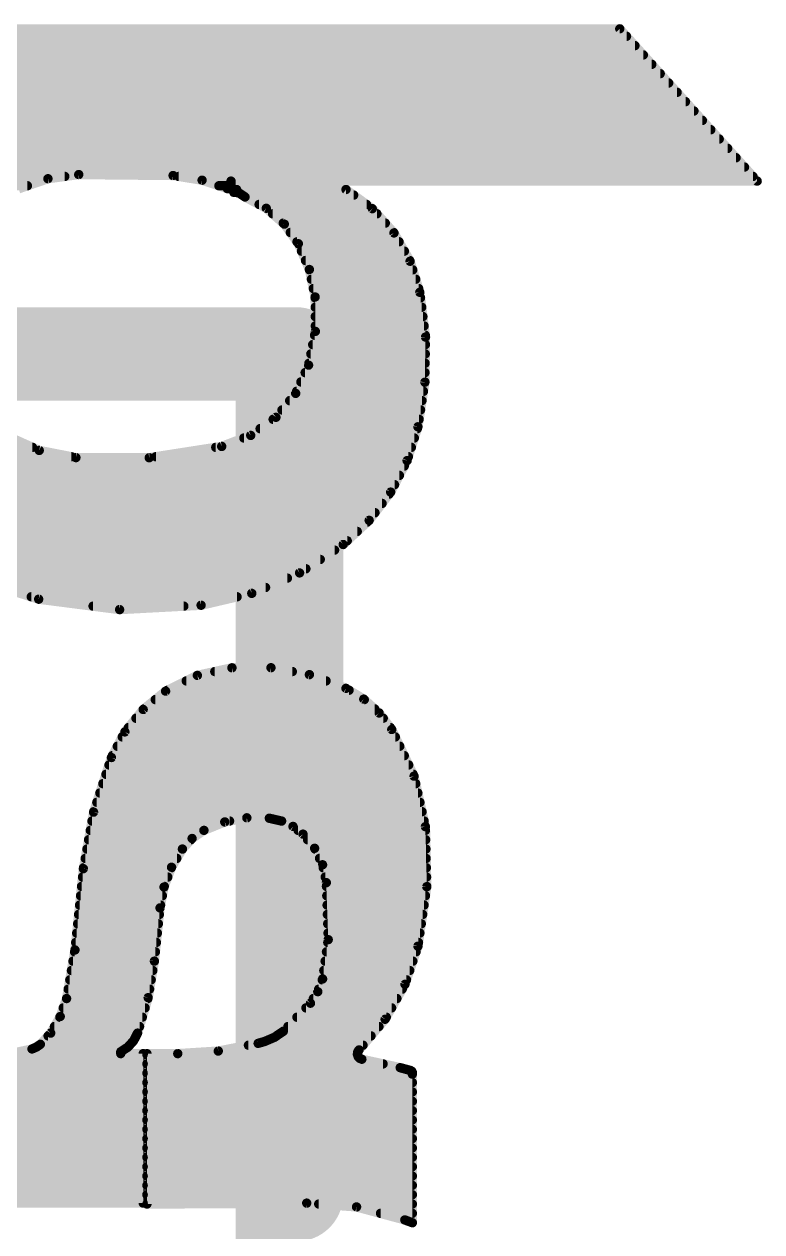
# Model space of a CAD drawing. Extents: x -36 to 72, y -18 to 26.
# Drawn here: x 10.69 to 12.695, y 16.917 to 20.201 of the extents above; entities that cross this region are included whole.
import ezdxf

# ---------------------------------------------------------------- set-up
doc = ezdxf.new("R2010")
doc.units = 0
for name, color, linetype in [('21', 41, 'CONTINUOUS'), ('22', 40, 'CONTINUOUS'), ('51', 53, 'CONTINUOUS')]:
    doc.layers.add(name, color=color, linetype=linetype)

msp = doc.modelspace()

# ---------------------------------------------------------------- linework, layer by layer
at = {"layer": '21', "const_width": 0.254}
for points in [[(9.652, 19.304), (11.43, 19.304)], [(11.43, 19.304), (11.43, 17.018)]]:
    msp.add_lwpolyline(points, dxfattribs=at)
at = {"layer": '21', "const_width": 0.127}
for points in [[(11.4935, 19.304, 1), (11.3665, 19.304)], [(11.43, 19.2405, 1), (11.43, 19.3675)], [(11.3665, 17.018, 1), (11.4935, 17.018)]]:
    msp.add_lwpolyline(points, format="xyb", dxfattribs=at)
at = {"layer": '22', "const_width": 0.0254}
for points in [[(12.3088, 20.1879), (10.2514, 20.1879)], [(12.6822, 19.7739), (12.3088, 20.1879)], [(10.2476, 20.1676), (12.3271, 20.1676)], [(10.2379, 20.1168), (12.3729, 20.1168)], [(10.2427, 20.1422), (12.35, 20.1422)], [(10.2331, 20.0914), (12.3958, 20.0914)], [(10.2283, 20.066), (12.4187, 20.066)], [(10.2235, 20.0406), (12.4417, 20.0406)], [(10.2139, 19.9898), (12.4875, 19.9898)], [(10.2187, 20.0152), (12.4646, 20.0152)], [(10.2091, 19.9644), (12.5104, 19.9644)], [(10.2043, 19.939), (12.5333, 19.939)], [(10.1946, 19.8882), (12.5791, 19.8882)], [(10.1995, 19.9136), (12.5562, 19.9136)], [(10.1898, 19.8628), (12.602, 19.8628)], [(10.185, 19.8374), (12.6249, 19.8374)], [(10.1802, 19.812), (12.6478, 19.812)], [(10.7546, 19.7804), (10.8382, 19.7917)], [(10.8382, 19.7917), (11.0947, 19.7891)], [(11.0947, 19.7891), (11.1735, 19.7764)], [(10.3577, 19.7612), (10.6987, 19.7612)], [(10.3858, 19.7866), (10.8004, 19.7866)], [(10.6748, 19.753), (10.7546, 19.7804)], [(11.1102, 19.7866), (12.6707, 19.7866)], [(11.1735, 19.7764), (11.242, 19.7536)], [(11.2192, 19.7612), (11.2522, 19.7612)], [(11.2492, 19.7545), (11.2516, 19.7575)], [(11.2516, 19.7575), (11.2522, 19.7612)], [(11.2522, 19.7612), (11.2522, 19.7739)], [(11.2522, 19.7739), (12.6822, 19.7739)], [(11.242, 19.7536), (11.2457, 19.7531)], [(11.2457, 19.7531), (11.2492, 19.7545)], [(11.2674, 19.751), (11.2598, 19.7434)], [(11.2598, 19.7434), (11.2649, 19.7434)], [(11.2649, 19.7434), (11.2746, 19.7414)], [(11.5646, 19.751), (11.2674, 19.751)], [(11.2746, 19.7414), (11.2827, 19.7358)], [(11.2827, 19.7358), (11.2903, 19.7307)], [(11.2827, 19.7358), (11.5855, 19.7358)], [(11.2903, 19.7307), (11.348, 19.7)], [(11.6362, 19.699), (11.5646, 19.751)], [(11.3285, 19.7104), (11.6205, 19.7104)], [(11.348, 19.7), (11.3972, 19.6569)], [(11.6952, 19.633), (11.6362, 19.699)], [(11.3652, 19.685), (11.6487, 19.685)], [(11.3941, 19.6596), (11.6714, 19.6596)], [(11.3972, 19.6569), (11.4351, 19.6037)], [(11.4134, 19.6342), (11.6941, 19.6342)], [(11.7389, 19.5561), (11.6952, 19.633)], [(11.4315, 19.6088), (11.7089, 19.6088)], [(11.4351, 19.6037), (11.4651, 19.5336)], [(11.4438, 19.5834), (11.7233, 19.5834)], [(11.4547, 19.558), (11.7378, 19.558)], [(11.4651, 19.5336), (11.4808, 19.4589)], [(11.4653, 19.5326), (11.7462, 19.5326)], [(11.7653, 19.4716), (11.7389, 19.5561)], [(11.4707, 19.5072), (11.7542, 19.5072)], [(11.476, 19.4818), (11.7621, 19.4818)], [(11.7808, 19.3499), (11.7653, 19.4716)], [(11.4808, 19.4589), (11.4814, 19.3653)], [(11.4808, 19.4564), (11.7672, 19.4564)], [(11.481, 19.431), (11.7705, 19.431)], [(11.4811, 19.4056), (11.7737, 19.4056)], [(11.4814, 19.3653), (11.463, 19.2735)], [(11.4813, 19.3802), (11.777, 19.3802)], [(11.4742, 19.3294), (11.7805, 19.3294)], [(11.4793, 19.3548), (11.7802, 19.3548)], [(11.7791, 19.2272), (11.7808, 19.3499)], [(11.4691, 19.304), (11.7802, 19.304)], [(11.463, 19.2735), (11.4279, 19.1968)], [(11.464, 19.2786), (11.7798, 19.2786)], [(11.4537, 19.2532), (11.7795, 19.2532)], [(11.4279, 19.1968), (11.3742, 19.1316)], [(11.4305, 19.2024), (11.7752, 19.2024)], [(11.4421, 19.2278), (11.7791, 19.2278)], [(11.7602, 19.1059), (11.7791, 19.2272)], [(11.4116, 19.177), (11.7713, 19.177)], [(11.3742, 19.1316), (11.3057, 19.0825)], [(11.3907, 19.1516), (11.7673, 19.1516)], [(11.3313, 19.1008), (11.7586, 19.1008)], [(11.3667, 19.1262), (11.7634, 19.1262)], [(11.7307, 19.014), (11.7602, 19.1059)], [(10.731, 19.0416), (10.6384, 19.0832)], [(11.3057, 19.0825), (11.2268, 19.0525)], [(11.2871, 19.0754), (11.7504, 19.0754)], [(10.1918, 19.05), (10.7124, 19.05)], [(10.8306, 19.0221), (10.731, 19.0416)], [(11.2268, 19.0525), (11.0299, 19.0218)], [(11.2108, 19.05), (11.7423, 19.05)], [(10.2017, 19.0246), (10.8179, 19.0246)], [(11.0299, 19.0218), (10.8306, 19.0221)], [(11.048, 19.0246), (11.7342, 19.0246)], [(11.6861, 18.9284), (11.7307, 19.014)], [(10.2148, 18.9992), (11.723, 18.9992)], [(10.23, 18.9738), (11.7098, 18.9738)], [(10.2453, 18.9484), (11.6966, 18.9484)], [(10.2607, 18.923), (11.682, 18.923)], [(11.6277, 18.8516), (11.6861, 18.9284)], [(10.2808, 18.8976), (11.6627, 18.8976)], [(10.3009, 18.8722), (11.6434, 18.8722)], [(10.3211, 18.8468), (11.6225, 18.8468)], [(11.557, 18.7858), (11.6277, 18.8516)], [(10.3479, 18.8214), (11.5952, 18.8214)], [(10.3765, 18.796), (11.568, 18.796)], [(10.4051, 18.7706), (11.5337, 18.7706)], [(11.4386, 18.7086), (11.557, 18.7858)], [(10.4453, 18.7452), (11.4947, 18.7452)], [(10.4908, 18.7198), (11.4557, 18.7198)], [(10.5181, 18.7046), (10.7294, 18.6372)], [(11.3086, 18.653), (11.4386, 18.7086)], [(10.5501, 18.6944), (11.4054, 18.6944)], [(10.6297, 18.669), (11.346, 18.669)], [(10.7093, 18.6436), (11.2685, 18.6436)], [(11.1709, 18.6207), (11.3086, 18.653)], [(10.7294, 18.6372), (10.9494, 18.6089)], [(10.8772, 18.6182), (11.1239, 18.6182)], [(10.9494, 18.6089), (11.1709, 18.6207)], [(11.1606, 18.43), (11.2547, 18.4506)], [(11.2547, 18.4506), (11.3608, 18.4509)], [(11.3608, 18.4509), (11.4653, 18.432)], [(11.0744, 18.3871), (11.1606, 18.43)], [(11.1305, 18.415), (11.5105, 18.415)], [(11.2081, 18.4404), (11.4187, 18.4404)], [(11.4653, 18.432), (11.5646, 18.3947)], [(11.0135, 18.3373), (11.0744, 18.3871)], [(11.0794, 18.3896), (11.573, 18.3896)], [(11.5646, 18.3947), (11.6129, 18.3655)], [(11.0464, 18.3642), (11.6143, 18.3642)], [(11.6129, 18.3655), (11.6549, 18.3278)], [(10.9637, 18.2764), (11.0135, 18.3373)], [(10.9939, 18.3134), (11.6659, 18.3134)], [(11.0153, 18.3388), (11.6426, 18.3388)], [(11.6549, 18.3278), (11.6891, 18.2829)], [(10.9732, 18.288), (11.6852, 18.288)], [(11.6891, 18.2829), (11.7497, 18.156)], [(10.9271, 18.2067), (10.9637, 18.2764)], [(10.9565, 18.2626), (11.6988, 18.2626)], [(10.9298, 18.2118), (11.723, 18.2118)], [(10.9431, 18.2372), (11.7109, 18.2372)], [(10.8787, 18.0582), (10.9271, 18.2067)], [(10.9205, 18.1864), (11.7352, 18.1864)], [(10.9122, 18.161), (11.7473, 18.161)], [(11.7497, 18.156), (11.7805, 18.0188)], [(10.9039, 18.1356), (11.7542, 18.1356)], [(10.8874, 18.0848), (11.7657, 18.0848)], [(10.8956, 18.1102), (11.76, 18.1102)], [(10.8509, 17.9045), (10.8787, 18.0582)], [(10.8791, 18.0594), (11.7714, 18.0594)], [(10.8743, 18.034), (11.2482, 18.034)], [(11.2351, 18.0316), (11.1785, 18.0086)], [(11.2952, 18.0427), (11.2351, 18.0316)], [(11.3563, 18.0416), (11.2952, 18.0427)], [(11.3897, 18.0339), (11.3563, 18.0416)], [(11.3892, 18.034), (11.7771, 18.034)], [(11.4206, 18.0193), (11.3897, 18.0339)], [(11.4478, 17.9984), (11.4206, 18.0193)], [(11.7805, 18.0188), (11.7843, 17.8553)], [(10.8651, 17.9832), (11.1433, 17.9832)], [(10.8697, 18.0086), (11.1785, 18.0086)], [(11.1464, 17.9866), (11.1201, 17.9578)], [(11.1785, 18.0086), (11.1464, 17.9866)], [(11.4345, 18.0086), (11.7807, 18.0086)], [(11.4794, 17.96), (11.4478, 17.9984)], [(11.4603, 17.9832), (11.7813, 17.9832)], [(10.8605, 17.9578), (11.1201, 17.9578)], [(11.1201, 17.9578), (11.0905, 17.9083)], [(11.501, 17.9151), (11.4794, 17.96)], [(11.4805, 17.9578), (11.7819, 17.9578)], [(10.8559, 17.9324), (11.1049, 17.9324)], [(11.4927, 17.9324), (11.7825, 17.9324)], [(10.828, 17.6835), (10.8509, 17.9045)], [(10.8514, 17.907), (11.09, 17.907)], [(11.0905, 17.9083), (11.07, 17.8544)], [(11.5113, 17.8664), (11.501, 17.9151)], [(11.5027, 17.907), (11.7831, 17.907)], [(10.8459, 17.8562), (11.0707, 17.8562)], [(10.8485, 17.8816), (11.0804, 17.8816)], [(11.07, 17.8544), (11.0592, 17.7978)], [(11.5081, 17.8816), (11.7837, 17.8816)], [(11.5164, 17.7114), (11.5113, 17.8664)], [(11.5116, 17.8562), (11.7843, 17.8562)], [(11.7843, 17.8553), (11.7602, 17.6936)], [(10.8433, 17.8308), (11.0655, 17.8308)], [(11.5125, 17.8308), (11.7807, 17.8308)], [(10.8406, 17.8054), (11.0607, 17.8054)], [(11.0592, 17.7978), (11.0439, 17.653)], [(11.5133, 17.8054), (11.7769, 17.8054)], [(10.8354, 17.7546), (11.0546, 17.7546)], [(10.838, 17.78), (11.0573, 17.78)], [(11.5141, 17.78), (11.7731, 17.78)], [(11.515, 17.7546), (11.7693, 17.7546)], [(10.8327, 17.7292), (11.052, 17.7292)], [(11.5158, 17.7292), (11.7655, 17.7292)], [(10.8301, 17.7038), (11.0493, 17.7038)], [(11.5011, 17.6047), (11.5164, 17.7114)], [(11.5153, 17.7038), (11.7617, 17.7038)], [(11.7602, 17.6936), (11.725, 17.5901)], [(10.8052, 17.5514), (10.828, 17.6835)], [(10.8271, 17.6784), (11.0466, 17.6784)], [(11.5117, 17.6784), (11.755, 17.6784)], [(10.8184, 17.6276), (11.0396, 17.6276)], [(10.8227, 17.653), (11.0439, 17.653)], [(11.0439, 17.653), (11.027, 17.5538)], [(11.5044, 17.6276), (11.7378, 17.6276)], [(11.508, 17.653), (11.7464, 17.653)], [(10.814, 17.6022), (11.0352, 17.6022)], [(11.4879, 17.57), (11.5011, 17.6047)], [(11.5002, 17.6022), (11.7291, 17.6022)], [(11.725, 17.5901), (11.671, 17.495)], [(10.8096, 17.5768), (11.0309, 17.5768)], [(11.4681, 17.5387), (11.4879, 17.57)], [(11.4905, 17.5768), (11.7175, 17.5768)], [(10.788, 17.5024), (10.8052, 17.5514)], [(10.7963, 17.526), (11.0187, 17.526)], [(10.8052, 17.5514), (11.0262, 17.5514)], [(11.027, 17.5538), (10.9982, 17.4574)], [(11.3944, 17.4625), (11.4681, 17.5387)], [(11.4558, 17.526), (11.6886, 17.526)], [(11.4761, 17.5514), (11.703, 17.5514)], [(10.762, 17.4574), (10.788, 17.5024)], [(10.7869, 17.5006), (11.0111, 17.5006)], [(11.4313, 17.5006), (11.6742, 17.5006)], [(11.671, 17.495), (11.6002, 17.4117)], [(10.734, 17.4269), (10.762, 17.4574)], [(10.7723, 17.4752), (11.0035, 17.4752)], [(10.9982, 17.4574), (10.9875, 17.4367)], [(11.3704, 17.4461), (11.3944, 17.4625)], [(11.4067, 17.4752), (11.6542, 17.4752)], [(10.7232, 17.4195), (10.734, 17.4269)], [(10.7304, 17.4244), (10.9764, 17.4244)], [(10.755, 17.4498), (10.9943, 17.4498)], [(10.9875, 17.4367), (10.9719, 17.4194)], [(11.2175, 17.4085), (11.3259, 17.4295)], [(11.2995, 17.4244), (11.611, 17.4244)], [(11.3259, 17.4295), (11.3436, 17.4346)], [(11.3436, 17.4346), (11.3704, 17.4461)], [(11.3758, 17.4498), (11.6326, 17.4498)], [(10.1684, 17.399), (11.0134, 17.399)], [(10.6566, 17.4025), (10.7112, 17.4142)], [(10.7112, 17.4142), (10.7232, 17.4195)], [(10.9719, 17.4194), (10.9525, 17.4066)], [(10.9525, 17.4066), (10.9525, 17.4015)], [(10.9525, 17.4015), (11.0134, 17.4015)], [(11.0134, 17.4015), (11.0134, 16.9951)], [(11.0236, 16.9926), (11.0236, 17.4015)], [(11.0236, 17.4015), (11.1074, 17.4015)], [(11.0236, 17.399), (11.596, 17.399)], [(11.1074, 17.4015), (11.2175, 17.4085)], [(11.5966, 17.4063), (11.5957, 17.3999)], [(11.5957, 17.3999), (11.5976, 17.3937)], [(11.6002, 17.4117), (11.5966, 17.4063)], [(11.5976, 17.3937), (11.6019, 17.3889)], [(10.176, 17.3736), (11.0134, 17.3736)], [(11.0236, 17.3736), (11.6655, 17.3736)], [(11.6019, 17.3889), (11.6078, 17.3863)], [(11.6078, 17.3863), (11.7119, 17.3634)], [(11.7119, 17.3634), (11.7399, 17.3558)], [(10.1836, 17.3482), (11.0134, 17.3482)], [(11.0236, 17.3482), (11.7452, 17.3482)], [(11.7399, 17.3558), (11.7435, 17.3536)], [(11.7435, 17.3536), (11.7454, 17.3499)], [(11.7454, 17.3499), (11.745, 17.3457)], [(11.745, 17.3457), (11.745, 16.9418)], [(10.1913, 17.3228), (11.0134, 17.3228)], [(10.1989, 17.2974), (11.0134, 17.2974)], [(11.0236, 17.3228), (11.745, 17.3228)], [(11.0236, 17.2974), (11.745, 17.2974)], [(10.2065, 17.272), (11.0134, 17.272)], [(11.0236, 17.272), (11.745, 17.272)], [(10.2173, 17.2466), (11.0134, 17.2466)], [(11.0236, 17.2466), (11.745, 17.2466)], [(10.2308, 17.2212), (11.0134, 17.2212)], [(10.2443, 17.1958), (11.0134, 17.1958)], [(11.0236, 17.2212), (11.745, 17.2212)], [(11.0236, 17.1958), (11.745, 17.1958)], [(10.2578, 17.1704), (11.0134, 17.1704)], [(11.0236, 17.1704), (11.745, 17.1704)], [(10.2713, 17.145), (11.0134, 17.145)], [(11.0236, 17.145), (11.745, 17.145)], [(10.2882, 17.1196), (11.0134, 17.1196)], [(11.0236, 17.1196), (11.745, 17.1196)], [(10.31, 17.0942), (11.0134, 17.0942)], [(10.3345, 17.0688), (11.0134, 17.0688)], [(11.0236, 17.0942), (11.745, 17.0942)], [(11.0236, 17.0688), (11.745, 17.0688)], [(10.3705, 17.0434), (11.0134, 17.0434)], [(11.0236, 17.0434), (11.745, 17.0434)], [(10.4216, 17.018), (11.0134, 17.018)], [(11.0236, 17.018), (11.745, 17.018)], [(11.0134, 16.9951), (10.5308, 16.9951)], [(11.4579, 16.9951), (11.0236, 16.9926)], [(11.5934, 16.9848), (11.4579, 16.9951)], [(11.4906, 16.9926), (11.745, 16.9926)], [(11.7246, 16.9494), (11.5934, 16.9848)], [(11.6585, 16.9672), (11.745, 16.9672)], [(11.745, 16.9418), (11.7246, 16.9494)]]:
    msp.add_lwpolyline(points, dxfattribs=at)
at = {"layer": '22', "const_width": 0.0127}
for points in [[(12.3135, 20.1922, 1), (12.3041, 20.1836)], [(12.3088, 20.1816, 1), (12.3088, 20.1943)], [(12.3271, 20.1612, 1), (12.3271, 20.174)], [(12.35, 20.1359, 1), (12.35, 20.1486)], [(12.3729, 20.1105, 1), (12.3729, 20.1232)], [(12.3958, 20.085, 1), (12.3958, 20.0978)], [(12.4187, 20.0597, 1), (12.4187, 20.0724)], [(12.4417, 20.0343, 1), (12.4417, 20.047)], [(12.4646, 20.0088, 1), (12.4646, 20.0216)], [(12.4875, 19.9835, 1), (12.4875, 19.9962)], [(12.5104, 19.9581, 1), (12.5104, 19.9708)], [(12.5333, 19.9326, 1), (12.5333, 19.9454)], [(12.5562, 19.9073, 1), (12.5562, 19.92)], [(12.5791, 19.8819, 1), (12.5791, 19.8946)], [(12.602, 19.8564, 1), (12.602, 19.8692)], [(12.6249, 19.8311, 1), (12.6249, 19.8438)], [(10.8383, 19.798, 1), (10.8381, 19.7854)], [(10.839, 19.7854, 1), (10.8374, 19.798)], [(11.0957, 19.7954, 1), (11.0937, 19.7828)], [(11.0946, 19.7828, 1), (11.0948, 19.7954)], [(12.6478, 19.8056, 1), (12.6478, 19.8184)], [(10.6987, 19.7549, 1), (10.6987, 19.7676)], [(10.7537, 19.7867, 1), (10.7554, 19.7741)], [(10.7567, 19.7744, 1), (10.7525, 19.7864)], [(10.8004, 19.7802, 1), (10.8004, 19.793)], [(11.1102, 19.793, 1), (11.1102, 19.7802)], [(11.1755, 19.7824, 1), (11.1715, 19.7704)], [(11.1725, 19.7701, 1), (11.1745, 19.7827)], [(11.2192, 19.7676, 1), (11.2192, 19.7549)], [(11.2522, 19.7803, 1), (11.2522, 19.7675)], [(11.2585, 19.7739, 1), (11.2459, 19.7739)], [(11.2585, 19.7602, 1), (11.2459, 19.7622)], [(11.2459, 19.7612, 1), (11.2585, 19.7612)], [(11.2566, 19.7535, 1), (11.2466, 19.7614)], [(11.2522, 19.7549, 1), (11.2522, 19.7676)], [(12.6707, 19.7802, 1), (12.6707, 19.793)], [(12.6775, 19.7696, 1), (12.6869, 19.7782)], [(12.6822, 19.7675, 1), (12.6822, 19.7803)], [(11.2428, 19.7599, 1), (11.2412, 19.7473)], [(11.2434, 19.759, 1), (11.2481, 19.7472)], [(11.24, 19.7476, 1), (11.244, 19.7596)], [(11.2443, 19.7585, 1), (11.2542, 19.7506)], [(11.2449, 19.7468, 1), (11.2466, 19.7594)], [(11.2453, 19.7585, 1), (11.2579, 19.7565)], [(11.2516, 19.7486, 1), (11.2469, 19.7604)], [(11.2598, 19.7498, 1), (11.2598, 19.737)], [(11.2553, 19.7479, 1), (11.2643, 19.7389)], [(11.2662, 19.7496, 1), (11.2636, 19.7372)], [(11.2674, 19.7574, 1), (11.2674, 19.7447)], [(11.2719, 19.7465, 1), (11.2629, 19.7555)], [(11.2649, 19.737, 1), (11.2649, 19.7498)], [(11.2782, 19.7466, 1), (11.271, 19.7362)], [(11.2733, 19.7352, 1), (11.2758, 19.7476)], [(11.2827, 19.7422, 1), (11.2827, 19.7294)], [(11.2862, 19.7411, 1), (11.2792, 19.7305)], [(11.2791, 19.7306, 1), (11.2863, 19.741)], [(11.2933, 19.7363, 1), (11.2873, 19.7251)], [(11.2868, 19.7254, 1), (11.2938, 19.736)], [(11.5683, 19.7561, 1), (11.5609, 19.7459)], [(11.5646, 19.7447, 1), (11.5646, 19.7574)], [(11.5855, 19.7294, 1), (11.5855, 19.7422)], [(11.3285, 19.7168, 1), (11.3285, 19.704)], [(11.3522, 19.7048, 1), (11.3438, 19.6953)], [(11.345, 19.6944, 1), (11.351, 19.7056)], [(11.6205, 19.704, 1), (11.6205, 19.7168)], [(11.6409, 19.7032, 1), (11.6315, 19.6947)], [(11.6325, 19.6938, 1), (11.6399, 19.7041)], [(11.3652, 19.6914, 1), (11.3652, 19.6787)], [(11.3941, 19.666, 1), (11.3941, 19.6532)], [(11.4023, 19.6606, 1), (11.392, 19.6532)], [(11.6487, 19.6787, 1), (11.6487, 19.6914)], [(11.6714, 19.6532, 1), (11.6714, 19.666)], [(11.393, 19.6522, 1), (11.4013, 19.6617)], [(11.4134, 19.6406, 1), (11.4134, 19.6278)], [(11.7007, 19.6361, 1), (11.6896, 19.6299)], [(11.6904, 19.6288, 1), (11.6999, 19.6372)], [(11.6941, 19.6278, 1), (11.6941, 19.6406)], [(11.4315, 19.6152, 1), (11.4315, 19.6025)], [(11.4409, 19.6062, 1), (11.4293, 19.6012)], [(11.4299, 19.6, 1), (11.4403, 19.6074)], [(11.7089, 19.6025, 1), (11.7089, 19.6152)], [(11.4438, 19.5898, 1), (11.4438, 19.577)], [(11.4547, 19.5644, 1), (11.4547, 19.5516)], [(11.7233, 19.577, 1), (11.7233, 19.5898)], [(11.7378, 19.5516, 1), (11.7378, 19.5644)], [(11.4713, 19.5349, 1), (11.4589, 19.5323)], [(11.4653, 19.539, 1), (11.4653, 19.5263)], [(11.4593, 19.5311, 1), (11.471, 19.5361)], [(11.7449, 19.5579, 1), (11.7328, 19.5542)], [(11.7333, 19.5529, 1), (11.7444, 19.5592)], [(11.7462, 19.5263, 1), (11.7462, 19.539)], [(11.4707, 19.5136, 1), (11.4707, 19.5008)], [(11.7542, 19.5008, 1), (11.7542, 19.5136)], [(11.476, 19.4882, 1), (11.476, 19.4754)], [(11.7716, 19.4724, 1), (11.759, 19.4708)], [(11.7592, 19.4697, 1), (11.7714, 19.4735)], [(11.7621, 19.4754, 1), (11.7621, 19.4882)], [(11.4808, 19.4628, 1), (11.4808, 19.4501)], [(11.4871, 19.4589, 1), (11.4745, 19.4589)], [(11.4746, 19.4576, 1), (11.487, 19.4602)], [(11.481, 19.4374, 1), (11.481, 19.4246)], [(11.7672, 19.4501, 1), (11.7672, 19.4628)], [(11.7705, 19.4246, 1), (11.7705, 19.4374)], [(11.4811, 19.412, 1), (11.4811, 19.3992)], [(11.7737, 19.3992, 1), (11.7737, 19.412)], [(11.4813, 19.3866, 1), (11.4813, 19.3739)], [(11.4876, 19.364, 1), (11.4752, 19.3665)], [(11.777, 19.3739, 1), (11.777, 19.3866)], [(11.4742, 19.3358, 1), (11.4742, 19.323)], [(11.4793, 19.3612, 1), (11.4793, 19.3484)], [(11.475, 19.3652, 1), (11.4877, 19.3653)], [(11.7745, 19.3491, 1), (11.7871, 19.3507)], [(11.7872, 19.3498, 1), (11.7745, 19.35)], [(11.7802, 19.3484, 1), (11.7802, 19.3612)], [(11.7805, 19.323, 1), (11.7805, 19.3358)], [(11.4691, 19.3104, 1), (11.4691, 19.2977)], [(11.7802, 19.2977, 1), (11.7802, 19.3104)], [(11.4568, 19.2747, 1), (11.4692, 19.2723)], [(11.4688, 19.2709, 1), (11.4572, 19.2761)], [(11.464, 19.285, 1), (11.464, 19.2722)], [(11.7798, 19.2722, 1), (11.7798, 19.285)], [(11.4537, 19.2596, 1), (11.4537, 19.2468)], [(11.7795, 19.2468, 1), (11.7795, 19.2596)], [(11.4328, 19.1927, 1), (11.423, 19.2008)], [(11.4305, 19.2088, 1), (11.4305, 19.196)], [(11.4421, 19.2342, 1), (11.4421, 19.2215)], [(11.7728, 19.2272, 1), (11.7855, 19.2271)], [(11.7854, 19.2262, 1), (11.7728, 19.2281)], [(11.7752, 19.196, 1), (11.7752, 19.2088)], [(11.7791, 19.2215, 1), (11.7791, 19.2342)], [(11.4116, 19.1834, 1), (11.4116, 19.1706)], [(11.4221, 19.1994, 1), (11.4337, 19.1941)], [(11.7713, 19.1706, 1), (11.7713, 19.1834)], [(11.3779, 19.1265, 1), (11.3705, 19.1368)], [(11.3907, 19.158, 1), (11.3907, 19.1453)], [(11.7673, 19.1453, 1), (11.7673, 19.158)], [(11.3313, 19.1072, 1), (11.3313, 19.0944)], [(11.3667, 19.1326, 1), (11.3667, 19.1198)], [(11.3693, 19.1357, 1), (11.3791, 19.1276)], [(11.7539, 19.1069, 1), (11.7665, 19.1049)], [(11.7662, 19.104, 1), (11.7542, 19.1078)], [(11.7586, 19.0944, 1), (11.7586, 19.1072)], [(11.7634, 19.1198, 1), (11.7634, 19.1326)], [(11.2871, 19.0818, 1), (11.2871, 19.0691)], [(11.302, 19.0876, 1), (11.3094, 19.0773)], [(11.3079, 19.0765, 1), (11.3034, 19.0884)], [(11.7504, 19.0691, 1), (11.7504, 19.0818)], [(10.7124, 19.0436, 1), (10.7124, 19.0564)], [(10.7322, 19.0479, 1), (10.7298, 19.0354)], [(10.7284, 19.0359, 1), (10.7336, 19.0474)], [(11.2108, 19.0564, 1), (11.2108, 19.0436)], [(11.2245, 19.0584, 1), (11.2291, 19.0466)], [(11.2278, 19.0462, 1), (11.2258, 19.0588)], [(11.7423, 19.0436, 1), (11.7423, 19.0564)], [(10.8179, 19.0182, 1), (10.8179, 19.031)], [(10.8306, 19.0284, 1), (10.8306, 19.0158)], [(10.8294, 19.0159, 1), (10.8318, 19.0283)], [(11.0289, 19.028, 1), (11.0309, 19.0155)], [(11.0299, 19.0154, 1), (11.0299, 19.0281)], [(11.048, 19.031, 1), (11.048, 19.0182)], [(11.7247, 19.0159, 1), (11.7368, 19.012)], [(11.7364, 19.011, 1), (11.7251, 19.0169)], [(11.7342, 19.0182, 1), (11.7342, 19.031)], [(11.7098, 18.9674, 1), (11.7098, 18.9802)], [(11.723, 18.9929, 1), (11.723, 19.0056)], [(11.6966, 18.942, 1), (11.6966, 18.9548)], [(11.6805, 18.9313, 1), (11.6918, 18.9254)], [(11.6912, 18.9245, 1), (11.6811, 18.9322)], [(11.682, 18.9167, 1), (11.682, 18.9294)], [(11.6434, 18.8658, 1), (11.6434, 18.8786)], [(11.6627, 18.8912, 1), (11.6627, 18.904)], [(11.6226, 18.8554, 1), (11.6327, 18.8477)], [(11.6225, 18.8405, 1), (11.6225, 18.8532)], [(11.632, 18.8469, 1), (11.6233, 18.8562)], [(11.5952, 18.815, 1), (11.5952, 18.8278)], [(11.5337, 18.7643, 1), (11.5337, 18.777)], [(11.5527, 18.7904, 1), (11.5613, 18.7812)], [(11.5605, 18.7805, 1), (11.5535, 18.7911)], [(11.568, 18.7896, 1), (11.568, 18.8024)], [(11.4947, 18.7388, 1), (11.4947, 18.7516)], [(11.4351, 18.7139, 1), (11.442, 18.7033)], [(11.441, 18.7028, 1), (11.4361, 18.7144)], [(11.4557, 18.7134, 1), (11.4557, 18.7262)], [(11.4054, 18.6881, 1), (11.4054, 18.7008)], [(10.7093, 18.65, 1), (10.7093, 18.6372)], [(11.2685, 18.6372, 1), (11.2685, 18.65)], [(11.3061, 18.6588, 1), (11.311, 18.6472)], [(11.31, 18.6468, 1), (11.3071, 18.6592)], [(11.346, 18.6626, 1), (11.346, 18.6754)], [(10.7302, 18.6435, 1), (10.7286, 18.6309)], [(10.7275, 18.6311, 1), (10.7313, 18.6432)], [(10.8772, 18.6246, 1), (10.8772, 18.6119)], [(10.9491, 18.6153, 1), (10.9497, 18.6026)], [(10.9486, 18.6026, 1), (10.9502, 18.6152)], [(11.1239, 18.6119, 1), (11.1239, 18.6246)], [(11.1694, 18.6269, 1), (11.1724, 18.6145)], [(11.1712, 18.6144, 1), (11.1706, 18.627)], [(11.2547, 18.4569, 1), (11.2547, 18.4443)], [(11.2561, 18.4444, 1), (11.2533, 18.4568)], [(11.3619, 18.4571, 1), (11.3597, 18.4446)], [(11.3608, 18.4445, 1), (11.3608, 18.4572)], [(11.1305, 18.4214, 1), (11.1305, 18.4086)], [(11.1593, 18.4362, 1), (11.162, 18.4238)], [(11.1635, 18.4243, 1), (11.1578, 18.4357)], [(11.2081, 18.4468, 1), (11.2081, 18.434)], [(11.4187, 18.434, 1), (11.4187, 18.4468)], [(11.4675, 18.438, 1), (11.463, 18.4261)], [(11.4641, 18.4258, 1), (11.4664, 18.4383)], [(11.5105, 18.4086, 1), (11.5105, 18.4214)], [(11.0716, 18.3928, 1), (11.0772, 18.3814)], [(11.0784, 18.3822, 1), (11.0704, 18.392)], [(11.0794, 18.396, 1), (11.0794, 18.3833)], [(11.5679, 18.4001, 1), (11.5613, 18.3893)], [(11.5624, 18.3888, 1), (11.5668, 18.4006)], [(11.573, 18.3833, 1), (11.573, 18.396)], [(11.0464, 18.3706, 1), (11.0464, 18.3578)], [(11.6171, 18.3702, 1), (11.6087, 18.3608)], [(11.6096, 18.3601, 1), (11.6162, 18.3709)], [(11.6143, 18.3578, 1), (11.6143, 18.3706)], [(10.9939, 18.3198, 1), (10.9939, 18.3071)], [(11.0094, 18.3422, 1), (11.0175, 18.3324)], [(11.0184, 18.3333, 1), (11.0085, 18.3413)], [(11.0153, 18.3452, 1), (11.0153, 18.3325)], [(11.6426, 18.3325, 1), (11.6426, 18.3452)], [(11.6599, 18.3316, 1), (11.6498, 18.3239)], [(11.6506, 18.3231, 1), (11.6591, 18.3325)], [(11.6659, 18.3071, 1), (11.6659, 18.3198)], [(10.9732, 18.2944, 1), (10.9732, 18.2816)], [(11.6948, 18.2856, 1), (11.6834, 18.2802)], [(11.684, 18.2791, 1), (11.6942, 18.2867)], [(11.6852, 18.2816, 1), (11.6852, 18.2944)], [(10.9565, 18.269, 1), (10.9565, 18.2563)], [(10.9588, 18.2804, 1), (10.9686, 18.2723)], [(10.9693, 18.2734, 1), (10.9581, 18.2793)], [(11.6988, 18.2563, 1), (11.6988, 18.269)], [(10.9298, 18.2182, 1), (10.9298, 18.2054)], [(10.9431, 18.2436, 1), (10.9431, 18.2309)], [(11.7109, 18.2309, 1), (11.7109, 18.2436)], [(11.723, 18.2054, 1), (11.723, 18.2182)], [(10.9205, 18.1928, 1), (10.9205, 18.1801)], [(10.9215, 18.2097, 1), (10.9327, 18.2037)], [(10.9331, 18.2047, 1), (10.9211, 18.2087)], [(11.7352, 18.1801, 1), (11.7352, 18.1928)], [(10.9122, 18.1674, 1), (10.9122, 18.1547)], [(11.7559, 18.1574, 1), (11.7435, 18.1546)], [(11.7439, 18.1533, 1), (11.7554, 18.1587)], [(11.7473, 18.1547, 1), (11.7473, 18.1674)], [(10.9039, 18.142, 1), (10.9039, 18.1292)], [(11.7542, 18.1292, 1), (11.7542, 18.142)], [(10.8874, 18.0912, 1), (10.8874, 18.0785)], [(10.8956, 18.1166, 1), (10.8956, 18.1039)], [(11.76, 18.1039, 1), (11.76, 18.1166)], [(11.7657, 18.0785, 1), (11.7657, 18.0912)], [(10.8727, 18.0602, 1), (10.8847, 18.0562)], [(10.8849, 18.0571, 1), (10.8724, 18.0593)], [(10.8791, 18.0658, 1), (10.8791, 18.053)], [(11.7714, 18.053, 1), (11.7714, 18.0658)], [(10.8743, 18.0404, 1), (10.8743, 18.0277)], [(11.234, 18.0378, 1), (11.2363, 18.0253)], [(11.2375, 18.0257, 1), (11.2327, 18.0375)], [(11.2482, 18.0277, 1), (11.2482, 18.0404)], [(11.2953, 18.0491, 1), (11.2951, 18.0364)], [(11.2964, 18.0365, 1), (11.294, 18.049)], [(11.3577, 18.0478, 1), (11.3549, 18.0354)], [(11.3562, 18.0353, 1), (11.3564, 18.0479)], [(11.3892, 18.0404, 1), (11.3892, 18.0277)], [(11.3924, 18.0396, 1), (11.387, 18.0282)], [(11.3882, 18.0277, 1), (11.3911, 18.0401)], [(11.4245, 18.0243, 1), (11.4168, 18.0142)], [(11.4179, 18.0135, 1), (11.4234, 18.025)], [(11.7868, 18.0189, 1), (11.7742, 18.0187)], [(11.7771, 18.0277, 1), (11.7771, 18.0404)], [(10.8651, 17.9896, 1), (10.8651, 17.9768)], [(10.8697, 18.015, 1), (10.8697, 18.0023)], [(11.1428, 17.9918, 1), (11.15, 17.9813)], [(11.1511, 17.9823, 1), (11.1417, 17.9908)], [(11.1433, 17.9768, 1), (11.1433, 17.9896)], [(11.1761, 18.0145, 1), (11.1809, 18.0027)], [(11.1821, 18.0034, 1), (11.1749, 18.0138)], [(11.1785, 18.0023, 1), (11.1785, 18.015)], [(11.4345, 18.015, 1), (11.4345, 18.0023)], [(11.4527, 18.0024, 1), (11.4429, 17.9944)], [(11.4439, 17.9934, 1), (11.4517, 18.0034)], [(11.4603, 17.9896, 1), (11.4603, 17.9768)], [(11.7743, 18.0174, 1), (11.7867, 18.0202)], [(11.7807, 18.0023, 1), (11.7807, 18.015)], [(11.7813, 17.9768, 1), (11.7813, 17.9896)], [(10.8605, 17.9642, 1), (10.8605, 17.9515)], [(11.1154, 17.9621, 1), (11.1248, 17.9535)], [(11.1256, 17.9545, 1), (11.1146, 17.9611)], [(11.1201, 17.9515, 1), (11.1201, 17.9642)], [(11.4851, 17.9627, 1), (11.4737, 17.9572)], [(11.4805, 17.9642, 1), (11.4805, 17.9515)], [(11.4745, 17.9559, 1), (11.4843, 17.964)], [(11.7819, 17.9515, 1), (11.7819, 17.9642)], [(10.8559, 17.9388, 1), (10.8559, 17.9261)], [(11.1049, 17.9261, 1), (11.1049, 17.9388)], [(11.4927, 17.9388, 1), (11.4927, 17.9261)], [(11.7825, 17.9261, 1), (11.7825, 17.9388)], [(10.8572, 17.9038, 1), (10.8446, 17.9052)], [(10.8447, 17.9056, 1), (10.8571, 17.9034)], [(10.8514, 17.9134, 1), (10.8514, 17.9006)], [(11.0851, 17.9116, 1), (11.096, 17.905)], [(11.0965, 17.906, 1), (11.0846, 17.9106)], [(11.09, 17.9006, 1), (11.09, 17.9134)], [(11.5072, 17.9164, 1), (11.4948, 17.9138)], [(11.4953, 17.9123, 1), (11.5067, 17.9179)], [(11.5027, 17.9134, 1), (11.5027, 17.9006)], [(11.7831, 17.9006, 1), (11.7831, 17.9134)], [(10.8459, 17.8626, 1), (10.8459, 17.8498)], [(10.8485, 17.888, 1), (10.8485, 17.8753)], [(11.0641, 17.8567, 1), (11.076, 17.8522)], [(11.0763, 17.8532, 1), (11.0638, 17.8556)], [(11.0707, 17.8498, 1), (11.0707, 17.8626)], [(11.0804, 17.8753, 1), (11.0804, 17.888)], [(11.5081, 17.888, 1), (11.5081, 17.8753)], [(11.5176, 17.8666, 1), (11.505, 17.8662)], [(11.5051, 17.8651, 1), (11.5175, 17.8677)], [(11.5116, 17.8626, 1), (11.5116, 17.8498)], [(11.7906, 17.8544, 1), (11.778, 17.8563)], [(11.7837, 17.8753, 1), (11.7837, 17.888)], [(11.7843, 17.8498, 1), (11.7843, 17.8626)], [(10.8433, 17.8372, 1), (10.8433, 17.8244)], [(11.0655, 17.8244, 1), (11.0655, 17.8372)], [(11.5125, 17.8372, 1), (11.5125, 17.8244)], [(11.778, 17.8552, 1), (11.7907, 17.8555)], [(11.7807, 17.8244, 1), (11.7807, 17.8372)], [(10.8406, 17.8118, 1), (10.8406, 17.7991)], [(11.0655, 17.7971, 1), (11.0529, 17.7985)], [(11.053, 17.799, 1), (11.0654, 17.7966)], [(11.0607, 17.7991, 1), (11.0607, 17.8118)], [(11.5133, 17.8118, 1), (11.5133, 17.7991)], [(11.7769, 17.7991, 1), (11.7769, 17.8118)], [(10.8354, 17.761, 1), (10.8354, 17.7482)], [(10.838, 17.7864, 1), (10.838, 17.7736)], [(11.0546, 17.7482, 1), (11.0546, 17.761)], [(11.0573, 17.7736, 1), (11.0573, 17.7864)], [(11.5141, 17.7864, 1), (11.5141, 17.7736)], [(11.515, 17.761, 1), (11.515, 17.7482)], [(11.7693, 17.7482, 1), (11.7693, 17.761)], [(11.7731, 17.7736, 1), (11.7731, 17.7864)], [(10.8327, 17.7356, 1), (10.8327, 17.7229)], [(11.052, 17.7229, 1), (11.052, 17.7356)], [(11.5158, 17.7356, 1), (11.5158, 17.7229)], [(11.7655, 17.7229, 1), (11.7655, 17.7356)], [(10.8301, 17.7102, 1), (10.8301, 17.6974)], [(11.0493, 17.6974, 1), (11.0493, 17.7102)], [(11.5153, 17.7102, 1), (11.5153, 17.6974)], [(11.5227, 17.7105, 1), (11.5101, 17.7123)], [(11.5101, 17.7112, 1), (11.5227, 17.7116)], [(11.7539, 17.6945, 1), (11.7665, 17.6927)], [(11.7662, 17.6916, 1), (11.7542, 17.6956)], [(11.7617, 17.6974, 1), (11.7617, 17.7102)], [(10.8271, 17.6848, 1), (10.8271, 17.672)], [(10.8343, 17.6824, 1), (10.8217, 17.6846)], [(10.8217, 17.6842, 1), (10.8343, 17.6828)], [(11.0466, 17.672, 1), (11.0466, 17.6848)], [(11.5117, 17.6848, 1), (11.5117, 17.672)], [(11.755, 17.672, 1), (11.755, 17.6848)], [(10.8184, 17.634, 1), (10.8184, 17.6212)], [(10.8227, 17.6594, 1), (10.8227, 17.6467)], [(11.0376, 17.6537, 1), (11.0502, 17.6523)], [(11.0502, 17.6519, 1), (11.0376, 17.6541)], [(11.0396, 17.6212, 1), (11.0396, 17.634)], [(11.0439, 17.6467, 1), (11.0439, 17.6594)], [(11.5044, 17.634, 1), (11.5044, 17.6212)], [(11.508, 17.6594, 1), (11.508, 17.6467)], [(11.7378, 17.6212, 1), (11.7378, 17.634)], [(11.7464, 17.6467, 1), (11.7464, 17.6594)], [(10.814, 17.6086, 1), (10.814, 17.5958)], [(11.0352, 17.5958, 1), (11.0352, 17.6086)], [(11.5002, 17.6086, 1), (11.5002, 17.5958)], [(11.4948, 17.6056, 1), (11.5074, 17.6038)], [(11.507, 17.6024, 1), (11.4952, 17.607)], [(11.7305, 17.5869, 1), (11.7195, 17.5932)], [(11.7291, 17.5958, 1), (11.7291, 17.6086)], [(10.8096, 17.5832, 1), (10.8096, 17.5705)], [(11.0309, 17.5705, 1), (11.0309, 17.5832)], [(11.482, 17.5723, 1), (11.4939, 17.5678)], [(11.4933, 17.5666, 1), (11.4826, 17.5734)], [(11.4905, 17.5832, 1), (11.4905, 17.5705)], [(11.7175, 17.5705, 1), (11.7175, 17.5832)], [(11.719, 17.5921, 1), (11.731, 17.588)], [(10.7963, 17.5324, 1), (10.7963, 17.5196)], [(10.8052, 17.5578, 1), (10.8052, 17.545)], [(10.7989, 17.5525, 1), (10.8115, 17.5503)], [(10.8112, 17.5493, 1), (10.7992, 17.5535)], [(11.0187, 17.5196, 1), (11.0187, 17.5324)], [(11.0207, 17.5549, 1), (11.0332, 17.5528)], [(11.033, 17.552, 1), (11.0209, 17.5556)], [(11.0262, 17.545, 1), (11.0262, 17.5578)], [(11.4558, 17.5324, 1), (11.4558, 17.5196)], [(11.4627, 17.5421, 1), (11.4735, 17.5353)], [(11.4727, 17.5343, 1), (11.4635, 17.5431)], [(11.4761, 17.5578, 1), (11.4761, 17.545)], [(11.6886, 17.5196, 1), (11.6886, 17.5324)], [(11.703, 17.545, 1), (11.703, 17.5578)], [(10.7869, 17.507, 1), (10.7869, 17.4943)], [(10.782, 17.5045, 1), (10.7939, 17.5003)], [(10.7935, 17.4992, 1), (10.7824, 17.5056)], [(11.0111, 17.4943, 1), (11.0111, 17.507)], [(11.4313, 17.507, 1), (11.4313, 17.4943)], [(11.6655, 17.4981, 1), (11.6766, 17.4919)], [(11.6759, 17.4909, 1), (11.6662, 17.4991)], [(11.6742, 17.4943, 1), (11.6742, 17.507)], [(10.7667, 17.4531, 1), (10.7573, 17.4617)], [(10.7723, 17.4816, 1), (10.7723, 17.4688)], [(11.0038, 17.4545, 1), (10.9926, 17.4603)], [(11.0035, 17.4688, 1), (11.0035, 17.4816)], [(11.3898, 17.4669, 1), (11.399, 17.4581)], [(11.398, 17.4573, 1), (11.3908, 17.4677)], [(11.4067, 17.4816, 1), (11.4067, 17.4688)], [(11.6542, 17.4688, 1), (11.6542, 17.4816)], [(10.7304, 17.4308, 1), (10.7304, 17.4181)], [(10.7293, 17.4312, 1), (10.7387, 17.4226)], [(10.7376, 17.4217, 1), (10.7304, 17.4321)], [(10.755, 17.4562, 1), (10.755, 17.4434)], [(10.7565, 17.4606, 1), (10.7675, 17.4542)], [(10.9764, 17.4181, 1), (10.9764, 17.4308)], [(10.9819, 17.4396, 1), (10.9931, 17.4338)], [(10.9922, 17.4325, 1), (10.9828, 17.441)], [(10.9921, 17.4592, 1), (11.0043, 17.4556)], [(10.9943, 17.4434, 1), (10.9943, 17.4562)], [(11.2995, 17.4308, 1), (11.2995, 17.4181)], [(11.3241, 17.4356, 1), (11.3277, 17.4234)], [(11.3271, 17.4233, 1), (11.3247, 17.4357)], [(11.3411, 17.4404, 1), (11.3461, 17.4288)], [(11.3454, 17.4285, 1), (11.3418, 17.4407)], [(11.3668, 17.4513, 1), (11.374, 17.4408)], [(11.3729, 17.4402, 1), (11.3679, 17.4519)], [(11.3758, 17.4562, 1), (11.3758, 17.4434)], [(11.611, 17.4181, 1), (11.611, 17.4308)], [(11.6326, 17.4434, 1), (11.6326, 17.4562)], [(10.7087, 17.42, 1), (10.7137, 17.4084)], [(10.7125, 17.408, 1), (10.7099, 17.4204)], [(10.7196, 17.4247, 1), (10.7268, 17.4142)], [(10.7258, 17.4136, 1), (10.7207, 17.4253)], [(10.949, 17.4119, 1), (10.956, 17.4013)], [(10.9525, 17.4079, 1), (10.9525, 17.3952)], [(10.9588, 17.4066, 1), (10.9462, 17.4066)], [(10.9462, 17.4015, 1), (10.9588, 17.4015)], [(10.9672, 17.4237, 1), (10.9767, 17.4152)], [(10.9754, 17.4141, 1), (10.9684, 17.4247)], [(11.0198, 17.4015, 1), (11.0071, 17.4015)], [(11.0134, 17.3952, 1), (11.0134, 17.4079)], [(11.0134, 17.3926, 1), (11.0134, 17.4054)], [(11.0236, 17.4079, 1), (11.0236, 17.3952)], [(11.0236, 17.4054, 1), (11.0236, 17.3926)], [(11.0299, 17.4015, 1), (11.0173, 17.4015)], [(11.107, 17.4078, 1), (11.1078, 17.3952)], [(11.1074, 17.3952, 1), (11.1074, 17.4079)], [(11.2163, 17.4148, 1), (11.2188, 17.4023)], [(11.2179, 17.4022, 1), (11.2171, 17.4149)], [(11.6018, 17.4017, 1), (11.5896, 17.3981)], [(11.5894, 17.4008, 1), (11.602, 17.399)], [(11.5913, 17.4098, 1), (11.6019, 17.4028)], [(11.6029, 17.4054, 1), (11.5904, 17.4072)], [(11.6023, 17.3979, 1), (11.5928, 17.3895)], [(11.5954, 17.4158, 1), (11.605, 17.4076)], [(11.6055, 17.4082, 1), (11.5949, 17.4152)], [(11.596, 17.3926, 1), (11.596, 17.4054)], [(11.0134, 17.3672, 1), (11.0134, 17.38)], [(11.0236, 17.38, 1), (11.0236, 17.3672)], [(11.5915, 17.3919, 1), (11.6036, 17.3955)], [(11.6044, 17.3947, 1), (11.5993, 17.383)], [(11.5971, 17.3846, 1), (11.6066, 17.3931)], [(11.6092, 17.3925, 1), (11.6064, 17.3801)], [(11.6053, 17.3805, 1), (11.6103, 17.3921)], [(11.6655, 17.3672, 1), (11.6655, 17.38)], [(11.7136, 17.3695, 1), (11.7102, 17.3573)], [(11.7105, 17.3572, 1), (11.7133, 17.3696)], [(11.0134, 17.3419, 1), (11.0134, 17.3546)], [(11.0236, 17.3546, 1), (11.0236, 17.3419)], [(11.7432, 17.3612, 1), (11.7366, 17.3504)], [(11.7491, 17.3565, 1), (11.7378, 17.3507)], [(11.7382, 17.3497, 1), (11.7416, 17.3619)], [(11.7514, 17.3457, 1), (11.7387, 17.3457)], [(11.7387, 17.3462, 1), (11.7513, 17.3452)], [(11.7517, 17.3493, 1), (11.739, 17.3504)], [(11.7397, 17.347, 1), (11.751, 17.3527)], [(11.7401, 17.3482, 1), (11.7468, 17.359)], [(11.7452, 17.3419, 1), (11.7452, 17.3546)], [(11.0134, 17.3164, 1), (11.0134, 17.3292)], [(11.0134, 17.291, 1), (11.0134, 17.3038)], [(11.0236, 17.3292, 1), (11.0236, 17.3164)], [(11.0236, 17.3038, 1), (11.0236, 17.291)], [(11.745, 17.3164, 1), (11.745, 17.3292)], [(11.745, 17.291, 1), (11.745, 17.3038)], [(11.0134, 17.2657, 1), (11.0134, 17.2784)], [(11.0236, 17.2784, 1), (11.0236, 17.2657)], [(11.745, 17.2657, 1), (11.745, 17.2784)], [(11.0134, 17.2402, 1), (11.0134, 17.253)], [(11.0236, 17.253, 1), (11.0236, 17.2402)], [(11.745, 17.2402, 1), (11.745, 17.253)], [(11.0134, 17.2148, 1), (11.0134, 17.2276)], [(11.0134, 17.1895, 1), (11.0134, 17.2022)], [(11.0236, 17.2276, 1), (11.0236, 17.2148)], [(11.0236, 17.2022, 1), (11.0236, 17.1895)], [(11.745, 17.2148, 1), (11.745, 17.2276)], [(11.745, 17.1895, 1), (11.745, 17.2022)], [(11.0134, 17.164, 1), (11.0134, 17.1768)], [(11.0236, 17.1768, 1), (11.0236, 17.164)], [(11.745, 17.164, 1), (11.745, 17.1768)], [(11.0134, 17.1386, 1), (11.0134, 17.1514)], [(11.0236, 17.1514, 1), (11.0236, 17.1386)], [(11.745, 17.1386, 1), (11.745, 17.1514)], [(11.0134, 17.1133, 1), (11.0134, 17.126)], [(11.0236, 17.126, 1), (11.0236, 17.1133)], [(11.745, 17.1133, 1), (11.745, 17.126)], [(11.0134, 17.0878, 1), (11.0134, 17.1006)], [(11.0134, 17.0624, 1), (11.0134, 17.0752)], [(11.0236, 17.1006, 1), (11.0236, 17.0878)], [(11.0236, 17.0752, 1), (11.0236, 17.0624)], [(11.745, 17.0878, 1), (11.745, 17.1006)], [(11.745, 17.0624, 1), (11.745, 17.0752)], [(11.0134, 17.0371, 1), (11.0134, 17.0498)], [(11.0236, 17.0498, 1), (11.0236, 17.0371)], [(11.745, 17.0371, 1), (11.745, 17.0498)], [(11.0134, 17.0116, 1), (11.0134, 17.0244)], [(11.0236, 17.0244, 1), (11.0236, 17.0116)], [(11.745, 17.0116, 1), (11.745, 17.0244)], [(11.0071, 16.9951, 1), (11.0198, 16.9951)], [(11.0134, 16.9887, 1), (11.0134, 17.0015)], [(11.0236, 16.9989, 1), (11.0236, 16.9863)], [(11.0173, 16.9926, 1), (11.0299, 16.9926)], [(11.4584, 17.0014, 1), (11.4574, 16.9888)], [(11.4579, 16.9888, 1), (11.4579, 17.0014)], [(11.4906, 16.999, 1), (11.4906, 16.9862)], [(11.595, 16.9909, 1), (11.5917, 16.9786)], [(11.5929, 16.9784, 1), (11.5939, 16.9911)], [(11.6585, 16.9736, 1), (11.6585, 16.9609)], [(11.745, 16.9862, 1), (11.745, 16.999)], [(11.745, 16.9609, 1), (11.745, 16.9736)], [(11.7268, 16.9554, 1), (11.7224, 16.9434)], [(11.7229, 16.9433, 1), (11.7263, 16.9555)], [(11.7387, 16.9418, 1), (11.7514, 16.9418)], [(11.7428, 16.9358, 1), (11.7472, 16.9478)]]:
    msp.add_lwpolyline(points, format="xyb", dxfattribs=at)
at = {"layer": '51', "const_width": 0.127}
for points in [[(11.3157, 19.2659), (-2.667, 19.2659)], [(11.3284, 19.2024), (11.3284, 6.1976)]]:
    msp.add_lwpolyline(points, dxfattribs=at)
at = {"layer": '51', "const_width": 0.0635}
for points in [[(11.3157, 19.2342, 1), (11.3157, 19.2977)], [(11.3602, 19.2024, 1), (11.2966, 19.2024)]]:
    msp.add_lwpolyline(points, format="xyb", dxfattribs=at)

doc.saveas('drawing.dxf')
